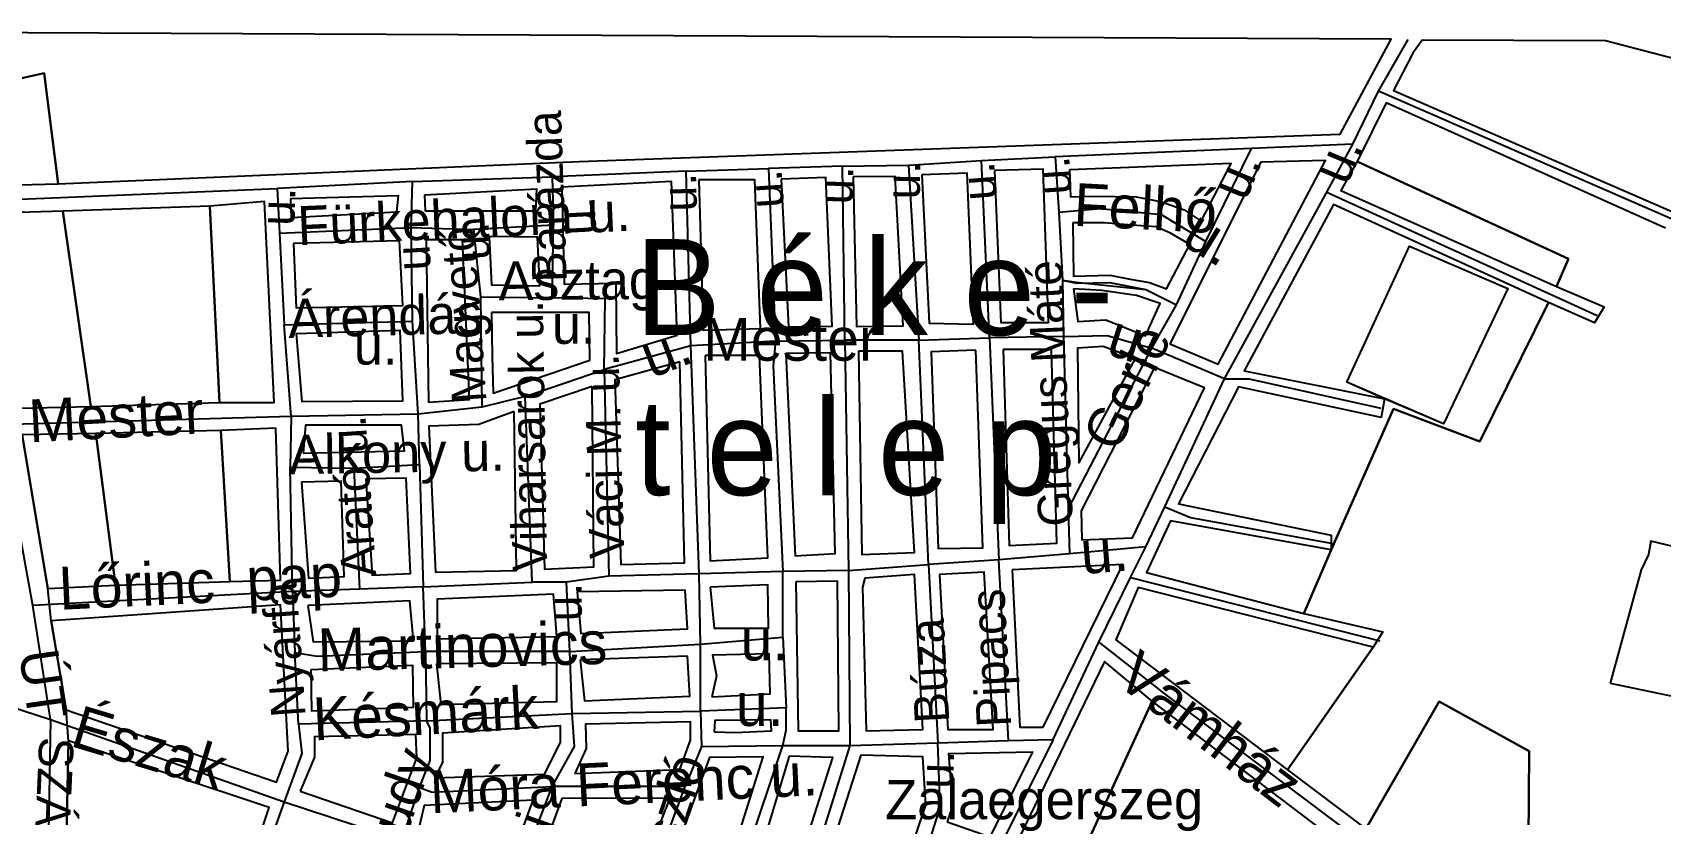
# Model space of a CAD drawing. Header units: millimetres. Extents: x 745262 to 751929, y 118124 to 122414.
# Drawn here: x 747689 to 749490, y 121516 to 122382 of the extents above; entities that cross this region are included whole.
import ezdxf

# ---------------------------------------------------------------- set-up
doc = ezdxf.new("R2010")
doc.units = ezdxf.units.MM
for name, color, linetype in [('beter', 7, 'Continuous'), ('egyeb', 7, 'Continuous'), ('fobbut', 7, 'Continuous'), ('Hut', 7, 'Continuous'), ('park', 7, 'Continuous'), ('szanto', 7, 'Continuous'), ('temeto', 7, 'Continuous'), ('to', 7, 'Continuous'), ('utcanev', 7, 'Continuous')]:
    doc.layers.add(name, color=color, linetype=linetype)

msp = doc.modelspace()

# ---------------------------------------------------------------- linework, layer by layer
at = {"layer": 'beter', "color": 253}
for points in [[(747616.8, 122317.7), (747630.8, 122211.8), (747717.6, 122214.1), (747702.3, 122336.6), (747616.8, 122317.7)], [(748753.6, 122228.6), (748760.7, 122060.5), (748813.4, 122060.5), (748807.2, 122230.3), (748753.6, 122228.6)], [(748836.6, 122229.4), (748837.5, 122199.5), (748863.4, 122200.4), (748910.8, 122199.5), (748938.5, 122194.1), (748963.5, 122185.2), (748982.2, 122172.7), (749015.3, 122236.6), (748836.6, 122229.4)], [(748947.4, 122036.8), (749001, 122014.5), (749119.8, 122239.7), (749048.3, 122237.9), (748947.4, 122036.8)], [(749154.6, 122238.8), (749136.8, 122206.7), (749375.3, 122100.3), (749388.5, 122130.9), (749154.6, 122238.8)], [(748426.6, 122218.3), (748431.1, 122052), (748494.5, 122053.8), (748488.3, 122218.3), (748426.6, 122218.3)], [(748517.7, 122219.2), (748525.8, 122055.6), (748574, 122056.5), (748566.9, 122221), (748517.7, 122219.2)], [(748597.2, 122221.9), (748600.8, 122056), (748652.6, 122056.9), (748643.7, 122222.3), (748597.2, 122221.9)], [(748673.2, 122224.1), (748681.2, 122059.6), (748730.3, 122058.7), (748723.2, 122225.9), (748673.2, 122224.1)], [(747885.3, 122189.2), (747896, 121972), (747956.8, 121972), (747946, 122194.6), (747885.3, 122189.2)], [(747974.6, 122197.3), (747975.5, 122176.7), (748092.5, 122183), (748094.3, 122200.8), (747974.6, 122197.3)], [(748122.9, 122201.3), (748123.8, 122184.3), (748246.2, 122184.3), (748247.1, 122208), (748122.9, 122201.3)], [(749126.1, 121808.9), (749195.1, 121964.8), (749290.5, 121928.7), (749366.3, 122082.8), (749128.7, 122191), (749029.6, 122006.9), (749185, 121976), (749143.2, 121994.5), (749212.7, 122144.9), (749321.5, 122098), (749250.3, 121948.4), (749185, 121976), (749181.4, 121955.5), (749023.3, 121989.4), (748957.2, 121859.8), (749126.1, 121824.9), (749126.1, 121808.9)], [(747637.2, 122181.2), (747672.9, 121965.5), (747754, 121967.5), (747722.7, 122183.9), (747637.2, 122181.2)], [(748194.4, 122155.7), (748197.1, 122102.1), (748250.7, 122101.2), (748248, 122154.8), (748194.4, 122155.7)], [(748840.2, 122170.9), (748841.1, 122111.9), (748881.3, 122112.8), (748903.6, 122108.3), (748925.1, 122104.7), (748943.8, 122097.6), (748969.7, 122146.8), (748948.3, 122159.3), (748932.2, 122166.4), (748905.4, 122168.2), (748875, 122170.9), (748840.2, 122170.9)], [(747978.2, 122148.1), (747980.9, 122076.6), (748098.8, 122079.3), (748095.2, 122150.8), (747978.2, 122148.1)], [(748124.7, 122152.1), (748127.4, 121972.4), (748172.9, 121975.1), (748164.9, 122152.1), (748124.7, 122152.1)], [(748841.1, 122097.6), (748845.6, 122061.8), (748876.8, 122063.6), (748920.6, 122045.7), (748936.7, 122081.5), (748910.8, 122090.4), (748872.4, 122095.8), (748841.1, 122097.6)], [(748197.1, 122071.7), (748197.9, 122023.4), (748198.8, 121982.3), (748306, 122018.9), (748305.1, 122071.7), (748197.1, 122071.7)], [(747980.9, 122048), (747987.1, 121972.9), (748098.8, 121973.8), (748096.1, 122051.6), (747980.9, 122048)], [(748603.2, 122028.9), (748606.6, 121803.5), (748665.2, 121806), (748651.8, 122028.9), (748603.2, 122028.9)], [(748733, 122029.7), (748683.6, 122028), (748691.1, 121810.2), (748740.5, 121811), (748733, 122029.7)], [(748763.1, 122030.5), (748769.8, 121813.5), (748822.5, 121816.1), (748816.7, 122030.5), (748763.1, 122030.5)], [(748846.8, 121904.9), (748909.6, 122020.5), (748873.6, 122033.9), (748845.2, 122032.2), (748846.8, 121904.9)], [(748405.6, 122017.1), (748333.6, 121997), (748340.3, 121792.6), (748410.7, 121794.3), (748405.6, 122017.1)], [(748433.3, 122023.8), (748439.1, 121796.8), (748502.7, 121800.1), (748493.5, 122023.8), (748433.3, 122023.8)], [(748522.8, 122026.3), (748532.9, 121802.2), (748577.3, 121804.7), (748572.2, 122026.8), (748522.8, 122026.3)], [(748849.3, 121852.1), (748850.2, 121819.8), (748906.3, 121822.3), (748985.8, 121988.2), (748930.5, 122010.8), (748849.3, 121852.1)], [(748308.5, 121989.5), (748250.7, 121970.2), (748255.8, 121787.6), (748310.2, 121790.1), (748308.5, 121989.5)], [(748222.3, 121961.8), (748182.9, 121947.6), (748127.7, 121945.9), (748135.2, 121784.2), (748224.8, 121785.9), (748222.3, 121961.8)], [(747897.5, 121940.9), (747907.5, 121773.7), (747963.6, 121775.4), (747958.6, 121943.4), (747897.5, 121940.9)], [(747988.7, 121915.8), (748100.9, 121918.3), (748097.5, 121946.8), (747991.2, 121946.8), (747988.7, 121915.8)], [(747678, 121936.2), (747706.1, 121766), (747781.1, 121769.6), (747759.3, 121937.5), (747678, 121936.2)], [(747987, 121883.9), (747994.6, 121777.5), (748033.9, 121779.2), (748030.6, 121884.8), (747987, 121883.9)], [(748058.2, 121887.3), (748064.9, 121780.9), (748107.6, 121782.5), (748102.6, 121888.1), (748058.2, 121887.3)], [(749095.7, 121738.2), (749126.1, 121808.9), (748948.3, 121841), (748921.5, 121783.8), (749095.7, 121738.2)], [(748609.9, 121777.5), (748607.4, 121767.5), (748611.6, 121608.3), (748674.4, 121609.9), (748665.2, 121781.7), (748609.9, 121777.5)], [(748692.8, 121781.7), (748702, 121609.9), (748752.2, 121609.9), (748742.2, 121784.2), (748692.8, 121781.7)], [(748773.2, 121786.7), (748781.5, 121612.5), (748807.5, 121612.5), (748895.4, 121792.6), (748773.2, 121786.7)], [(748136.9, 121710.5), (748269.2, 121713), (748265.8, 121759.9), (748136.9, 121754.1), (748136.9, 121710.5)], [(748291.8, 121762.4), (748296, 121716.4), (748414, 121721.4), (748411.5, 121764.1), (748291.8, 121762.4)], [(748439.1, 121767.5), (748443.3, 121722.2), (748503.6, 121722.2), (748502.7, 121770), (748439.1, 121767.5)], [(748533.7, 121773.3), (748536.2, 121608.3), (748581.4, 121608.3), (748579.8, 121774.2), (748533.7, 121773.3)], [(749077.8, 121565.3), (749172.5, 121701.1), (748912.6, 121767.3), (748887.6, 121709.2), (749077.8, 121565.3)], [(747709.9, 121730.2), (747726.5, 121631.9), (747959.4, 121551.7), (747972, 121586.1), (747963.6, 121747.8), (747709.9, 121730.2)], [(747993.7, 121747.4), (747999.6, 121707.1), (748110.9, 121708), (748106.8, 121752.4), (747993.7, 121747.4)], [(748295.1, 121687), (748300.1, 121641.8), (748416.5, 121646.8), (748414, 121691.2), (748295.1, 121687)], [(748440.8, 121646), (748505.3, 121649.3), (748504.4, 121693.7), (748441.6, 121692.1), (748445.8, 121669.4), (748440.8, 121646)], [(747997.1, 121676.1), (747997.9, 121630.5), (748110.9, 121634.7), (748110.1, 121680.7), (747997.1, 121676.1)], [(748136.1, 121682.8), (748141.1, 121637.6), (748269.2, 121640.9), (748269.2, 121683.7), (748136.1, 121682.8)], [(748649.2, 121144.1), (748715.2, 121124.5), (748773.2, 121250.9), (748754.7, 121262.7), (748928, 121641.4), (748875.3, 121685.4), (748781.5, 121491.4), (748699.5, 121274.8), (748649.2, 121144.1)], [(748289.3, 121561.4), (748405.6, 121565.5), (748417.3, 121598.2), (748417.3, 121618.3), (748301, 121615.8), (748301.8, 121589), (748289.3, 121561.4)], [(748443.3, 121607.4), (748466.7, 121606.6), (748506.9, 121608.3), (748506.1, 121620.8), (748444.1, 121620), (748443.3, 121607.4)], [(747726.5, 121474.9), (747911.5, 121406), (747951, 121523.7), (747729.1, 121597.4), (747726.5, 121474.9)], [(747985.4, 121541.7), (748087.5, 121506.5), (748114.3, 121578.5), (748113.5, 121604.5), (748001.3, 121602), (748001.3, 121579.4), (747985.4, 121541.7)], [(748273.4, 121595.7), (748273.4, 121614.1), (748142.8, 121605.8), (748142.8, 121573.9), (748134.4, 121556.3), (748255.8, 121560.5), (748273.4, 121595.7)], [(748375.5, 121407.2), (748436.6, 121386.3), (748497.7, 121579.8), (748438.3, 121578.9), (748375.5, 121407.2)], [(748465.1, 121376.2), (748505.3, 121362), (748574.7, 121578.9), (748526.2, 121580.6), (748465.1, 121376.2)], [(748536.2, 121365.3), (748534.6, 121352.7), (748609.9, 121325.9), (748677.7, 121526.2), (748674.4, 121579.8), (748605.7, 121581.5), (748536.2, 121365.3)], [(748701.2, 121507.7), (748748.9, 121491), (748795.8, 121584.8), (748702.8, 121583.1), (748707, 121525.3), (748701.2, 121507.7)], [(748116, 121497.3), (748217.3, 121461.2), (748243.2, 121531.6), (748122.7, 121525.7), (748116, 121497.3)], [(748244.1, 121450.3), (748348.7, 121416.8), (748394.7, 121534.1), (748275, 121533.7), (748244.1, 121450.3)]]:
    msp.add_lwpolyline(points, close=True, dxfattribs=at)
at = {"layer": 'fobbut', "color": 253}
msp.add_lwpolyline([(747683.1, 120013.2), (747689.5, 120080.8), (747689.5, 120116.6), (747694.6, 120306.1), (747694.6, 120339.3), (747697.2, 120454.2), (747697.2, 120488.7), (747704.8, 120709.6), (747708.7, 120883.8), (747708.7, 120914.5), (747713.8, 121015.3), (747713.8, 121050.4), (747720.1, 121153.8), (747721.4, 121188.3), (747726.5, 121414.3), (747727.8, 121427), (747725.2, 121437.2), (747726.5, 121474.9), (747729.1, 121597.4), (747726.5, 121631.9), (747709.9, 121730.2), (747706.1, 121766), (747678, 121936.2)], dxfattribs=at)
at = {"layer": 'Hut'}
for p, q in [((749178.4, 122316.7), (749211, 122373.9)), ((749178.4, 122316.7), (749211, 122373.9)), ((749149.8, 122258.1), (749178.4, 122316.7)), ((749149.8, 122258.1), (749178.4, 122316.7)), ((749038, 122253), (748820.8, 122243.9)), ((749038, 122253), (748820.8, 122243.9)), ((748987.3, 122150.3), (749038, 122253)), ((748987.3, 122150.3), (749038, 122253)), ((749149.8, 122258.1), (749038, 122253)), ((749149.8, 122258.1), (749038, 122253)), ((749121.3, 122204.9), (749149.8, 122258.1)), ((749121.3, 122204.9), (749149.8, 122258.1)), ((748412.5, 122228.2), (748264.3, 122221.8)), ((748412.5, 122228.2), (748264.3, 122221.8)), ((748412.5, 122228.2), (748503.6, 122230.9)), ((748412.5, 122228.2), (748503.6, 122230.9)), ((748417.7, 122034.5), (748412.5, 122228.2)), ((748417.7, 122034.5), (748412.5, 122228.2)), ((748585.5, 122233.4), (748503.6, 122230.9)), ((748585.5, 122233.4), (748503.6, 122230.9)), ((748503.6, 122230.9), (748511.4, 122039.7)), ((748503.6, 122230.9), (748511.4, 122039.7)), ((748585.5, 122233.4), (748658.4, 122234.8)), ((748585.5, 122233.4), (748658.4, 122234.8)), ((748588.1, 122041), (748585.5, 122233.4)), ((748588.1, 122041), (748585.5, 122233.4)), ((748658.4, 122234.8), (748739, 122240)), ((748658.4, 122234.8), (748739, 122240)), ((748658.4, 122234.8), (748670, 122041)), ((748658.4, 122234.8), (748670, 122041)), ((748739, 122240), (748820.8, 122243.9)), ((748739, 122240), (748820.8, 122243.9)), ((748748, 122043.6), (748739, 122240)), ((748748, 122043.6), (748739, 122240)), ((748820.8, 122243.9), (748824.7, 122182.7)), ((748820.8, 122243.9), (748824.7, 122182.7)), ((748109.6, 122216.5), (747960.1, 122208.8)), ((748109.6, 122216.5), (747960.1, 122208.8)), ((748108.3, 122165.8), (748109.6, 122216.5)), ((748108.3, 122165.8), (748109.6, 122216.5)), ((748109.6, 122216.5), (748264.3, 122221.8)), ((748109.6, 122216.5), (748264.3, 122221.8)), ((748264.3, 122221.8), (748265.6, 122168.4)), ((748264.3, 122221.8), (748265.6, 122168.4)), ((747611.6, 122194.4), (747960.1, 122208.8)), ((747611.6, 122194.4), (747960.1, 122208.8)), ((747960.1, 122208.8), (747962.6, 122159.4)), ((747960.1, 122208.8), (747962.6, 122159.4)), ((749008.1, 121998.2), (749121.3, 122204.9)), ((749008.1, 121998.2), (749121.3, 122204.9)), ((749121.3, 122204.9), (749420.3, 122068.3)), ((749121.3, 122204.9), (749420.3, 122068.3)), ((748824.7, 122182.7), (748828.7, 122107.3)), ((748824.7, 122182.7), (748828.7, 122107.3)), ((747962.6, 122159.4), (748108.3, 122165.8)), ((747962.6, 122159.4), (748108.3, 122165.8)), ((747962.6, 122159.4), (747967.8, 122057.9)), ((747962.6, 122159.4), (747967.8, 122057.9)), ((748109.6, 122061.9), (748108.3, 122165.8)), ((748108.3, 122165.8), (748177.2, 122163.3)), ((748109.6, 122061.9), (748108.3, 122165.8)), ((748108.3, 122165.8), (748177.2, 122163.3)), ((748265.6, 122168.4), (748177.2, 122163.3)), ((748265.6, 122168.4), (748177.2, 122163.3)), ((748177.2, 122163.3), (748185, 122089.1)), ((748177.2, 122163.3), (748185, 122089.1)), ((748264.3, 122087.8), (748265.6, 122168.4)), ((748264.3, 122087.8), (748265.6, 122168.4)), ((748954.8, 122080), (748987.3, 122150.3)), ((748954.8, 122080), (748987.3, 122150.3)), ((748828.7, 122107.3), (748829.9, 122045)), ((748828.7, 122107.3), (748829.9, 122045)), ((748185, 122089.1), (748264.3, 122087.8)), ((748185, 122089.1), (748186.3, 121966.9)), ((748185, 122089.1), (748264.3, 122087.8)), ((748185, 122089.1), (748186.3, 121966.9)), ((748927.5, 122032), (748954.8, 122080)), ((748927.5, 122032), (748954.8, 122080)), ((747967.8, 122057.9), (748109.6, 122061.9)), ((747967.8, 122057.9), (748109.6, 122061.9)), ((747975.6, 121956.5), (747967.8, 122057.9)), ((747975.6, 121956.5), (747967.8, 122057.9)), ((748116.1, 121959.1), (748109.6, 122061.9)), ((748116.1, 121959.1), (748109.6, 122061.9)), ((748417.7, 122034.5), (748321.6, 122008.5)), ((748417.7, 122034.5), (748321.6, 122008.5)), ((748511.4, 122039.7), (748417.7, 122034.5)), ((748511.4, 122039.7), (748417.7, 122034.5)), ((748426.9, 121782.2), (748417.7, 122034.5)), ((748426.9, 121782.2), (748417.7, 122034.5)), ((748511.4, 122039.7), (748588.1, 122041)), ((748511.4, 122039.7), (748588.1, 122041)), ((748670, 122041), (748588.1, 122041)), ((748588.1, 122041), (748592, 121786.1)), ((748670, 122041), (748588.1, 122041)), ((748588.1, 122041), (748592, 121786.1)), ((748670, 122041), (748748, 122043.6)), ((748670, 122041), (748748, 122043.6)), ((748680.4, 121792.7), (748670, 122041)), ((748680.4, 121792.7), (748670, 122041)), ((748829.9, 122045), (748748, 122043.6)), ((748829.9, 122045), (748748, 122043.6)), ((748748, 122043.6), (748758.4, 121797.9)), ((748748, 122043.6), (748758.4, 121797.9)), ((748829.9, 122045), (748835.2, 121853.7)), ((748829.9, 122045), (748835.2, 121853.7)), ((748835.2, 121853.7), (748927.5, 122032)), ((748835.2, 121853.7), (748927.5, 122032)), ((749008.1, 121998.2), (748927.5, 122032)), ((749008.1, 121998.2), (748927.5, 122032)), ((748234.4, 121978.6), (748321.6, 122008.5)), ((748234.4, 121978.6), (748321.6, 122008.5)), ((748321.6, 122008.5), (748326.7, 121779.7)), ((748321.6, 122008.5), (748326.7, 121779.7)), ((748941.8, 121856.4), (749008.1, 121998.2)), ((748941.8, 121856.4), (749008.1, 121998.2)), ((748234.4, 121978.6), (748186.3, 121966.9)), ((748234.4, 121978.6), (748186.3, 121966.9)), ((748242.2, 121773.1), (748234.4, 121978.6)), ((748242.2, 121773.1), (748234.4, 121978.6)), ((748116.1, 121959.1), (747975.6, 121956.5)), ((748116.1, 121959.1), (747975.6, 121956.5)), ((748186.3, 121966.9), (748116.1, 121959.1)), ((748186.3, 121966.9), (748116.1, 121959.1)), ((748117.4, 121903.2), (748116.1, 121959.1)), ((748117.4, 121903.2), (748116.1, 121959.1)), ((747975.6, 121956.5), (747653.2, 121947.3)), ((747975.6, 121956.5), (747653.2, 121947.3)), ((747689.5, 121747.1), (747653.2, 121947.3)), ((747689.5, 121747.1), (747653.2, 121947.3)), ((747975.6, 121956.5), (747974.3, 121900.5)), ((747975.6, 121956.5), (747974.3, 121900.5)), ((748044.6, 121899.3), (748117.4, 121903.2)), ((748044.6, 121899.3), (748117.4, 121903.2)), ((748117.4, 121903.2), (748121.3, 121768)), ((748117.4, 121903.2), (748121.3, 121768)), ((747974.3, 121900.5), (748044.6, 121899.3)), ((747977, 121762.8), (747974.3, 121900.5)), ((747974.3, 121900.5), (748044.6, 121899.3)), ((747977, 121762.8), (747974.3, 121900.5)), ((748044.6, 121899.3), (748051, 121765.3)), ((748044.6, 121899.3), (748051, 121765.3)), ((748835.2, 121853.7), (748836.5, 121804.3)), ((748835.2, 121853.7), (748836.5, 121804.3)), ((748921, 121812.1), (748941.8, 121856.4)), ((748921, 121812.1), (748941.8, 121856.4)), ((748758.4, 121797.9), (748680.4, 121792.7)), ((748758.4, 121797.9), (748680.4, 121792.7)), ((748836.5, 121804.3), (748758.4, 121797.9)), ((748836.5, 121804.3), (748758.4, 121797.9)), ((748768.9, 121597.6), (748758.4, 121797.9)), ((748768.9, 121597.6), (748758.4, 121797.9)), ((748921, 121812.1), (748836.5, 121804.3)), ((748921, 121812.1), (748836.5, 121804.3)), ((748904.1, 121778.3), (748921, 121812.1)), ((748904.1, 121778.3), (748921, 121812.1)), ((748326.7, 121779.7), (748279.9, 121773.1)), ((748326.7, 121779.7), (748279.9, 121773.1)), ((748426.9, 121782.2), (748326.7, 121779.7)), ((748426.9, 121782.2), (748326.7, 121779.7)), ((748519.2, 121784.9), (748426.9, 121782.2)), ((748519.2, 121784.9), (748426.9, 121782.2)), ((748428.2, 121704.3), (748426.9, 121782.2)), ((748428.2, 121704.3), (748426.9, 121782.2)), ((748592, 121786.1), (748519.2, 121784.9)), ((748592, 121786.1), (748519.2, 121784.9)), ((748519.2, 121712), (748519.2, 121784.9)), ((748519.2, 121712), (748519.2, 121784.9)), ((748592, 121786.1), (748680.4, 121792.7)), ((748592, 121786.1), (748680.4, 121792.7)), ((748592, 121786.1), (748593.3, 121592.4)), ((748592, 121786.1), (748593.3, 121592.4)), ((748680.4, 121792.7), (748690.8, 121595)), ((748680.4, 121792.7), (748690.8, 121595)), ((748869, 121706.8), (748904.1, 121778.3)), ((748869, 121706.8), (748904.1, 121778.3)), ((748904.1, 121778.3), (749179.8, 121708.2)), ((748904.1, 121778.3), (749179.8, 121708.2)), ((747977, 121762.8), (747689.5, 121747.1)), ((747977, 121762.8), (747689.5, 121747.1)), ((748051, 121765.3), (747977, 121762.8)), ((748051, 121765.3), (747977, 121762.8)), ((747977, 121762.8), (747979.5, 121695.1)), ((747977, 121762.8), (747979.5, 121695.1)), ((748121.3, 121768), (748051, 121765.3)), ((748121.3, 121768), (748051, 121765.3)), ((748121.3, 121768), (748242.2, 121773.1)), ((748121.3, 121768), (748242.2, 121773.1)), ((748123.9, 121696.4), (748121.3, 121768)), ((748123.9, 121696.4), (748121.3, 121768)), ((748279.9, 121773.1), (748242.2, 121773.1)), ((748279.9, 121773.1), (748242.2, 121773.1)), ((748283.9, 121696.4), (748279.9, 121773.1)), ((748283.9, 121696.4), (748279.9, 121773.1)), ((747709.1, 121621), (747689.5, 121747.1)), ((747709.1, 121621), (747689.5, 121747.1)), ((748428.2, 121704.3), (748519.2, 121712)), ((748428.2, 121704.3), (748519.2, 121712)), ((748519.2, 121712), (748523, 121634)), ((748519.2, 121712), (748523, 121634)), ((748818.3, 121598.8), (748869, 121706.8)), ((748818.3, 121598.8), (748869, 121706.8)), ((747983.4, 121615.8), (747979.5, 121695.1)), ((747983.4, 121615.8), (747979.5, 121695.1)), ((748123.9, 121696.4), (748125.2, 121619.6)), ((748283.9, 121696.4), (748123.9, 121696.4)), ((748123.9, 121696.4), (748125.2, 121619.6)), ((748283.9, 121696.4), (748123.9, 121696.4)), ((748283.9, 121696.4), (748428.2, 121704.3)), ((748283.9, 121696.4), (748428.2, 121704.3)), ((748286.4, 121627.5), (748283.9, 121696.4)), ((748286.4, 121627.5), (748283.9, 121696.4)), ((748428.2, 121630.1), (748428.2, 121704.3)), ((748428.2, 121630.1), (748428.2, 121704.3)), ((747576.4, 121663.9), (747709.1, 121621)), ((747576.4, 121663.9), (747709.1, 121621)), ((748523, 121634), (748428.2, 121630.1)), ((748523, 121634), (748428.2, 121630.1)), ((747709.1, 121621), (747706.4, 121462.3)), ((747709.1, 121621), (747706.4, 121462.3)), ((747709.1, 121621), (747967.8, 121530)), ((747709.1, 121621), (747967.8, 121530)), ((748125.2, 121619.6), (747983.4, 121615.8)), ((748125.2, 121619.6), (747983.4, 121615.8)), ((748125.2, 121619.6), (748286.4, 121627.5)), ((748125.2, 121619.6), (748286.4, 121627.5)), ((748286.4, 121627.5), (748428.2, 121630.1)), ((748286.4, 121627.5), (748428.2, 121630.1)), ((748428.2, 121630.1), (748429.4, 121591.1)), ((748428.2, 121630.1), (748429.4, 121591.1)), ((748690.8, 121595), (748768.9, 121597.6)), ((748690.8, 121595), (748768.9, 121597.6)), ((748768.9, 121597.6), (748818.3, 121598.8)), ((748768.9, 121597.6), (748818.3, 121598.8)), ((748429.4, 121591.1), (748411.3, 121546.9)), ((748429.4, 121591.1), (748411.3, 121546.9)), ((748429.4, 121591.1), (748519.2, 121592.4)), ((748429.4, 121591.1), (748519.2, 121592.4)), ((748445.1, 121368.7), (748519.2, 121592.4)), ((748445.1, 121368.7), (748519.2, 121592.4)), ((748593.3, 121592.4), (748516.6, 121345.3)), ((748593.3, 121592.4), (748516.6, 121345.3)), ((748519.2, 121592.4), (748593.3, 121592.4)), ((748519.2, 121592.4), (748593.3, 121592.4)), ((748593.3, 121592.4), (748690.8, 121595)), ((748593.3, 121592.4), (748690.8, 121595)), ((748097.8, 121487.1), (748117.4, 121545.6)), ((748097.8, 121487.1), (748117.4, 121545.6)), ((748224, 121441.5), (748264.3, 121546.9)), ((748224, 121441.5), (748264.3, 121546.9)), ((748411.3, 121546.9), (748264.3, 121546.9)), ((748411.3, 121546.9), (748264.3, 121546.9)), ((748355.4, 121396), (748411.3, 121546.9)), ((748355.4, 121396), (748411.3, 121546.9)), ((747967.8, 121530), (747917.1, 121388.2)), ((747967.8, 121530), (747917.1, 121388.2)), ((747967.8, 121530), (748097.8, 121487.1)), ((747967.8, 121530), (748097.8, 121487.1))]:
    msp.add_line(p, q, dxfattribs=at)
for points in [[(750312.4, 121673), (749935.2, 121770.5), (749922.3, 121781), (749915.8, 121793.9), (749915.8, 121800.4), (749921, 121901.9), (749909.3, 121937), (749883.3, 121983.8), (749868.9, 121998.2), (749827.4, 122035.8), (749800, 122056.6), (749709, 122100.8), (749647.9, 122124.2), (749550.4, 122154.2), (749178.4, 122316.7)], [(750312.4, 121673), (749935.2, 121770.5), (749922.3, 121781), (749915.8, 121793.9), (749915.8, 121800.4), (749921, 121901.9), (749909.3, 121937), (749883.3, 121983.8), (749868.9, 121998.2), (749827.4, 122035.8), (749800, 122056.6), (749709, 122100.8), (749647.9, 122124.2), (749550.4, 122154.2), (749178.4, 122316.7)], [(748824.7, 122182.7), (748870.3, 122186.6), (748937.9, 122180.2), (748987.3, 122150.3)], [(748824.7, 122182.7), (748870.3, 122186.6), (748937.9, 122180.2), (748987.3, 122150.3)], [(748828.7, 122107.3), (748844.1, 122104.1), (748880.6, 122104.8), (748921, 122096.9), (748954.8, 122080)], [(748828.7, 122107.3), (748846.8, 122104.7), (748921, 122096.9), (748954.8, 122080)], [(748321.6, 122008.5), (748322.8, 122086.6), (748264.3, 122087.8)], [(748321.6, 122008.5), (748322.8, 122086.6), (748264.3, 122087.8)], [(748511.4, 122039.7), (748508.8, 122012.4), (748519.2, 121784.9)], [(748511.4, 122039.7), (748508.8, 122012.4), (748519.2, 121784.9)], [(748829.9, 122045), (748878.1, 122046.2), (748927.5, 122032)], [(748829.9, 122045), (748878.1, 122046.2), (748927.5, 122032)], [(749008.1, 121998.2), (749035.4, 121998.2), (749181.1, 121965.6)], [(749008.1, 121998.2), (749035.4, 121998.2), (749181.1, 121965.6)], [(748941.8, 121856.4), (748970.4, 121844.7), (749127.7, 121816)], [(748941.8, 121856.4), (748970.4, 121844.7), (749127.7, 121816)], [(748869, 121706.8), (748943.1, 121648.3), (749166.7, 121480.5)], [(748869, 121706.8), (748943.1, 121648.3), (749166.7, 121480.5)], [(747979.5, 121695.1), (748004.2, 121691.3), (748123.9, 121696.4)], [(747979.5, 121695.1), (748004.2, 121691.3), (748123.9, 121696.4)], [(748519.2, 121592.4), (748523, 121609.3), (748523, 121634)], [(748519.2, 121592.4), (748523, 121609.3), (748523, 121634)], [(747983.4, 121615.8), (747987.3, 121583.3), (747967.8, 121530)], [(747983.4, 121615.8), (747987.3, 121583.3), (747967.8, 121530)], [(748117.4, 121545.6), (748129.1, 121575.5), (748129.1, 121611.9), (748125.2, 121619.6)], [(748117.4, 121545.6), (748129.1, 121575.5), (748129.1, 121611.9), (748125.2, 121619.6)], [(748264.3, 121546.9), (748289, 121591.1), (748286.4, 121627.5)], [(748264.3, 121546.9), (748289, 121591.1), (748286.4, 121627.5)], [(748818.3, 121598.8), (748765, 121491), (748741.5, 121422)], [(748818.3, 121598.8), (748765, 121491), (748741.5, 121422)], [(748668.7, 121445.4), (748693.4, 121523.5), (748690.8, 121595)], [(748668.7, 121445.4), (748693.4, 121523.5), (748690.8, 121595)], [(748117.4, 121545.6), (748131.6, 121540.4), (748264.3, 121546.9)], [(748117.4, 121545.6), (748131.6, 121540.4), (748264.3, 121546.9)]]:
    msp.add_lwpolyline(points, dxfattribs=at)
at = {"layer": 'park', "color": 253}
msp.add_lwpolyline([(749143.2, 121994.5), (749212.7, 122144.9), (749321.5, 122098), (749250.3, 121948.4), (749143.2, 121994.5)], close=True, dxfattribs=at)
at = {"layer": 'szanto', "color": 253}
for points in [[(747604.1, 122381.5), (747616.8, 122317.7), (747702.3, 122336.6), (747717.6, 122214.1), (748294.2, 122238.9), (749136.1, 122268.9), (749192.2, 122374.3), (747604.1, 122381.5)], [(748274.8, 122210.2), (748277.4, 122103), (748334.6, 122103.9), (748335.5, 122026.1), (748402.5, 122046.6), (748396.3, 122216.5), (748274.8, 122210.2)], [(747722.7, 122183.9), (747754, 121967.5), (747896, 121972), (747885.3, 122189.2), (747722.7, 122183.9)], [(747759.3, 121937.5), (747781.1, 121769.6), (747907.5, 121773.7), (747897.5, 121940.9), (747759.3, 121937.5)], [(749434.5, 121661.1), (749551.7, 121636.8), (749587.7, 121792.6), (749479.7, 121818.6), (749477.2, 121803.5), (749468.9, 121786.7), (749434.5, 121661.1)]]:
    msp.add_lwpolyline(points, close=True, dxfattribs=at)
for points in [[(750017.5, 122218.7), (749429.5, 122372.4), (749226.7, 122373), (749226.7, 122373), (749216.3, 122358.6), (749194.8, 122317.5), (749502.1, 122183.9)], [(749495.9, 122165.1), (749186.8, 122303.6), (749154.6, 122238.8), (749388.5, 122130.9), (749375.3, 122100.3), (749428, 122077.9), (749417.3, 122060), (749366.3, 122082.8), (749290.5, 121928.7), (749195.1, 121964.8), (749126.1, 121808.9), (749095.7, 121738.2), (749183.2, 121718.1), (749172.5, 121701.1), (749077.8, 121565.3), (749077.8, 121565.3), (749164.5, 121500), (749245.3, 121640.9), (749345, 121586.1), (749344.1, 121487.2), (749467.2, 121417.7), (749423.5, 121304.7), (749562, 121194.7)]]:
    msp.add_lwpolyline(points, dxfattribs=at)
at = {"layer": 'temeto', "color": 253}
for points in [[(748773.2, 121250.9), (748799.1, 121234.2), (748873.6, 121184.8), (748928, 121147.9), (748887.4, 121061.9), (748943.5, 121042.8), (749153.2, 121470.5), (748928, 121641.4), (748754.7, 121262.7), (748773.2, 121250.9)], [(749164.5, 121500), (749363.7, 121345.8), (749423.5, 121304.7), (749467.2, 121417.7), (749344.1, 121487.2), (749345, 121586.1), (749245.3, 121640.9), (749164.5, 121500)]]:
    msp.add_lwpolyline(points, close=True, dxfattribs=at)
at = {"layer": 'to', "color": 253}
msp.add_lwpolyline([(749434.5, 121661.1), (749551.7, 121636.8), (749587.7, 121792.6), (749479.7, 121818.6), (749477.2, 121803.5), (749468.9, 121786.7), (749434.5, 121661.1)], close=True, dxfattribs=at)

# ---------------------------------------------------------------- texts
at = {"layer": 'egyeb', "insert": (748355.9, 121837.3), "char_height": 106.29, "attachment_point": 7}
msp.add_mtext('B é k e -\\Pt e l e p', dxfattribs=at)
at = {"layer": 'utcanev', "attachment_point": 7}
for s, insert, char_height, rotation in [('Barázda', (748281, 122105.6), 38.16, 92), ('u.', (749144, 122210.9), 43.43, 67.4), ('u.', (748596.7, 122190.7), 38.16, 87.9), ('u.', (748671.3, 122196.5), 38.16, 88.9), ('u.', (748756.8, 122197.1), 38.16, 94.5), ('u.', (748839.3, 122203), 38.16, 93.6), ('u.', (749031.9, 122193.4), 43.43, 67.4), ('u.', (748424.9, 122183.7), 38.16, 91.4), ('u.', (748521.1, 122188.3), 38.16, 93.6), ('Felhő', (748840.2, 122167), 47.37, 357), ('u.', (747979.4, 122167.1), 38.16, 87.9), ('Fürkehalom u.', (747983.3, 122145.4), 43.125, 2.5), (' u.', (748314.3, 122144.1), 38.16, 93), ('  u.', (748928.1, 122166.2), 47.37, 328.3), ('u.', (748130.6, 122118.9), 38.16, 93.3), ('Magvető', (748203.1, 121973.6), 38.16, 94), (' u.', (748197.1, 122116), 38.16, 93), ('Asztag', (748205.1, 122072), 43.12, 0.5), ('Gregus Máté', (748851.9, 121836), 38.163, 92.5), ('Árendás', (747972.7, 122042.8), 43.12, 1.5), ('Viharsarok u.', (748259.1, 121784.8), 38.163, 90.9), ('Gerle', (748889.9, 121915.2), 43.43, 64.7), ('u.', (748875, 122025.5), 47.37, 342.2), ('u.', (748373.8, 121997.8), 47.37, 21), ('Váci M. u.', (748344.6, 121799.5), 38.16, 91.6), ('Mester', (747686.3, 121927.1), 47.37, 3), ('Alkony u.', (747973.6, 121879.3), 43.43, 1), ('Arató u.', (748070.2, 121780.4), 38.16, 93.9), ('u.', (748850.6, 121781.3), 47.37, 4.5), ('Lőrinc  pap', (747720.1, 121728.2), 47.375, 2.7), ('Nyárfa', (748003.1, 121625.6), 38.16, 94), ('u.', (748297.5, 121729.9), 38.16, 90.5), ('Pipacs', (748783.7, 121614), 38.16, 92.9), ('Martinovics', (748005.3, 121673.6), 47.375, 1.5), ('Búza', (748704.2, 121618.1), 38.16, 93.2), ('ÚT', (747673.6, 121695.3), 43.43, 278.2), ('Vámház', (748885.2, 121661.7), 47.37, 322.7), ('Késmárk', (748000.7, 121597.1), 47.37, 3), ('Észak', (747729.4, 121591.4), 47.37, 343.2), ('SZÁNTÓ KOVÁCS JÁNOS', (747696.4, 121602.2), 38.163, 267.4), ('Kisfaludy', (748068, 121352.8), 43.43, 70.6), ('Szent László', (748332.4, 121257.9), 43.427, 71.8), ('u.', (748708, 121543.9), 38.16, 87.9), ('Móra Ferenc u.', (748130, 121516.4), 47.375, 2.7), ('Rákóczi', (748201.4, 121312.6), 43.43, 70.6)]:
    msp.add_mtext(s, dxfattribs=dict(at, insert=insert, char_height=char_height, rotation=rotation))
for s, insert, char_height in [('  u.', (748231.9, 122036.3), 43.12), ('Mester', (748431.2, 122017.5), 47.37), ('  u.', (748012.7, 122013.3), 43.12), ('u.', (748472.5, 121685.7), 47.37), ('u.', (748467.4, 121613.2), 47.37), ('Zalaegerszeg', (748632.5, 121497.5), 43.427)]:
    msp.add_mtext(s, dxfattribs=dict(at, insert=insert, char_height=char_height))

doc.saveas('drawing.dxf')
